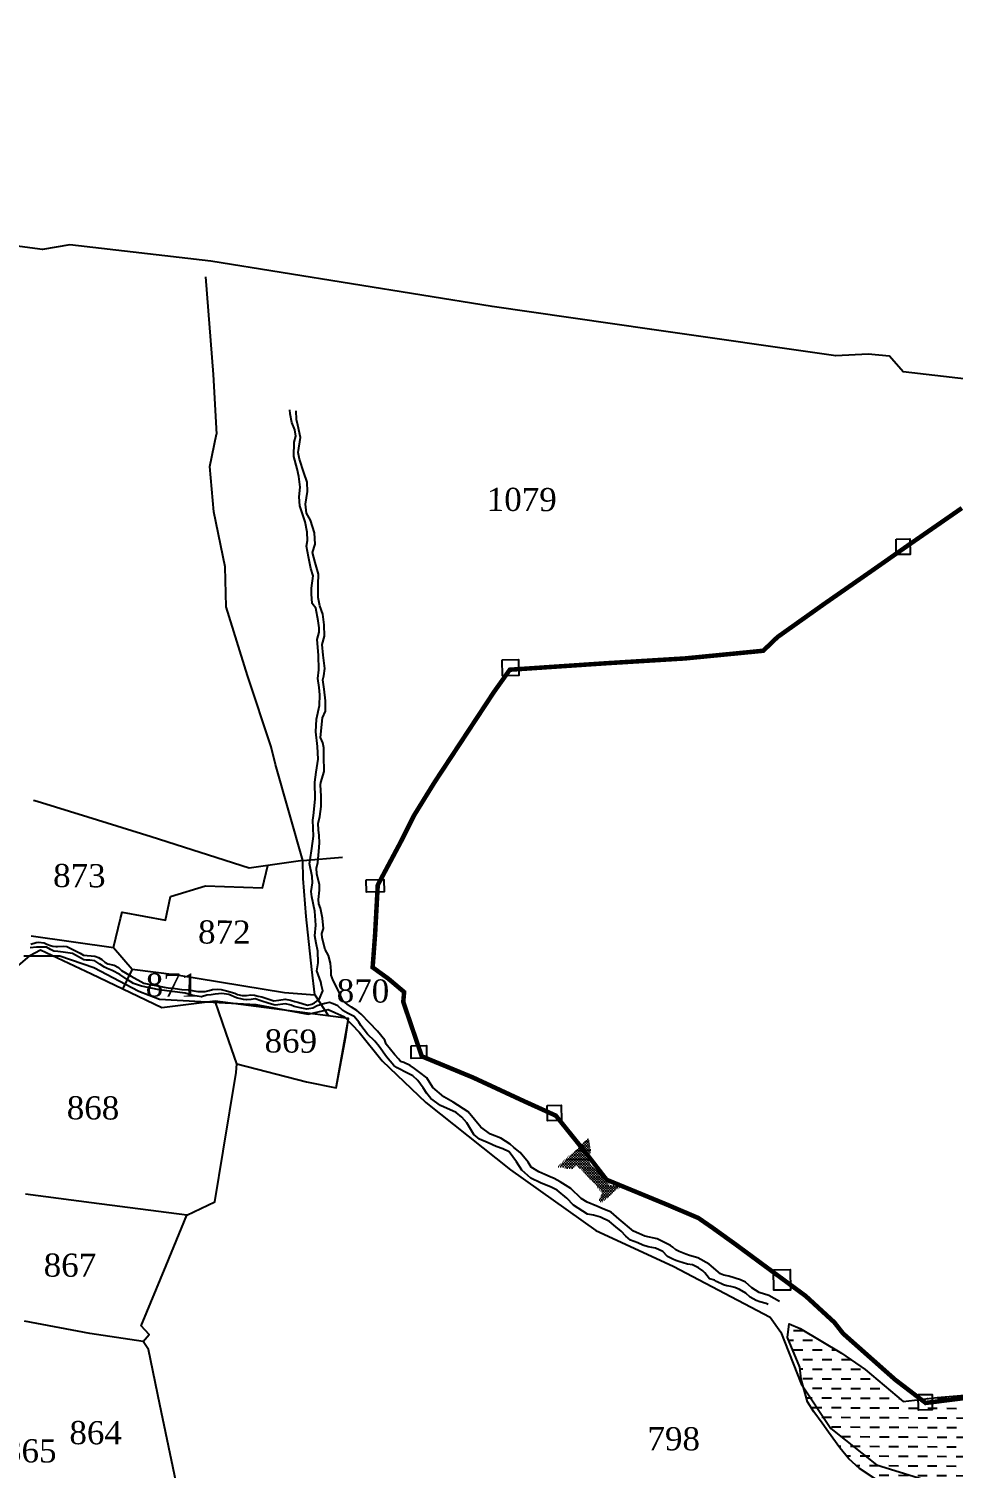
# Model space of a CAD drawing. Header units: feet. Extents: x 349593 to 350015, y 1571769 to 1572365.
# Drawn here: x 349838 to 349871.7, y 1571919.9 to 1571972.4 of the extents above; entities that cross this region are included whole.
import ezdxf

# ---------------------------------------------------------------- set-up
doc = ezdxf.new("R2010")
doc.units = ezdxf.units.FT
doc.header["$LTSCALE"] = 15
doc.header["$MEASUREMENT"] = 0
for name, color, linetype in [('CARTTRACK', 6, 'Continuous'), ('PLATS', 6, 'Continuous'), ('PLOTNO', 7, 'Continuous'), ('STREAM', 4, 'Continuous'), ('TANK', 4, 'Continuous'), ('VILLAGE', 30, 'Continuous'), ('VILLAGE BOUNDRY', 7, 'Continuous')]:
    doc.layers.add(name, color=color, linetype=linetype)
doc.styles.get("Standard").update_dxf_attribs({"font": 'TIMES.TTF'})

# ---------------------------------------------------------------- blocks, each defined once
blk = doc.blocks.new('TRT')
at = {"layer": 'TANK', "extrusion": (-3.551215471622302e-05, 6.119678198001246e-05, 0.9999999974969205), "elevation": 83.8293848427562}
blk.add_lwpolyline([(351077.7363611357, 1573934.30124387), (351063.6623515053, 1573927.581284993), (351052.7066968342, 1573923.122498617), (351041.6770007546, 1573920.295927345), (351029.6225659558, 1573917.31671497), (351021.6346418446, 1573914.590421711), (351017.5971555229, 1573913.837030591), (351012.2482953654, 1573913.042230598), (351000.712051441, 1573914.495797262), (350992.3998956531, 1573914.250074304), (350985.3704979549, 1573913.878029821), (350975.1891229642, 1573913.576823391), (350963.4405249156, 1573914.058197207), (350956.1467549989, 1573912.360180838), (350943.418680428, 1573911.962316747), (350936.6037073313, 1573911.349013546), (350924.6565119618, 1573913.217934821), (350922.8879147107, 1573913.729700736), (350912.9610046351, 1573916.63091748), (350902.9513148786, 1573921.644830627), (350897.4803660578, 1573927.151574051), (350894.4107942168, 1573932.420063655), (350890.520041066, 1573935.468141201), (350889.4063769201, 1573951.857183361), (350894.6502756289, 1573956.960357094), (350901.2965191965, 1573975.600769994), (350902.0533102111, 1573984.926027388), (350905.0372174337, 1574000.894243475), (350909.7669804136, 1574013.43844372), (350912.2954899746, 1574019.566830899), (350914.7797521729, 1574028.845117851), (350916.0062565213, 1574051.127403967), (350916.8817966332, 1574061.785910997), (350920.8254429312, 1574081.061196821), (350925.5525853082, 1574096.64723974), (350927.5818344964, 1574115.697440901), (350928.1231758888, 1574125.55247078), (350933.5996652983, 1574140.992219364), (350937.4976649875, 1574154.224152747), (350937.8571011635, 1574164.515635488), (350942.7565627708, 1574182.919805635), (350949.5208991465, 1574209.032409429), (350956.5460252047, 1574230.951552464), (350960.8309302582, 1574244.320913524), (350961.8261331357, 1574264.539282721), (350957.0091222012, 1574272.430664101), (350949.5266336442, 1574276.10899163), (350924.6233530677, 1574281.93331041), (350901.179990114, 1574288.373394631), (350883.3269139829, 1574294.383834379), (350873.2669871426, 1574300.574357305), (350860.3519487989, 1574309.260049219), (350852.0555071014, 1574316.67588465), (350845.135272909, 1574325.214368843), (350836.2755258539, 1574337.496203791), (350831.3895308082, 1574344.269420265), (350824.9258261204, 1574353.084054748), (350819.9954093823, 1574361.064493923), (350814.9771085487, 1574378.667741866), (350813.9847797632, 1574387.804402412), (350804.4852961674, 1574410.979651545), (350805.8206694993, 1574421.604512841), (350814.2572385673, 1574418.061071258), (350846.443350699, 1574398.77432957), (350864.7284547261, 1574386.009574257), (350894.2422868437, 1574361.246050694), (350920.6181369209, 1574364.459122865), (351022.4730506022, 1574372.963023814), (351041.9759923044, 1574374.266538989), (351043.8699023585, 1574373.781784962), (351046.1371571893, 1574367.61006595), (351051.1777402182, 1574349.105181088), (351050.92544638, 1574331.877138632), (351050.1602284299, 1574310.391760927), (351049.9837477403, 1574289.054559137), (351052.8485652469, 1574243.587982878), (351054.9181836908, 1574188.146406062), (351054.7496457234, 1574135.262963902), (351054.7736052742, 1574093.496743715), (351054.2214778531, 1574063.947908832), (351056.8558194376, 1574059.573487687), (351069.6040236645, 1574034.13945849), (351077.9235508745, 1574017.459298977), (351077.9015411701, 1574005.461380588)], close=True, dxfattribs=at)
blk = doc.blocks.new('gggfg')
at = {"layer": 'TANK', "extrusion": (-3.551215471622302e-05, 6.119678198001246e-05, 0.9999999974969204)}
h = blk.add_hatch(dxfattribs=at)
h.set_pattern_fill('DASH', color=256, scale=59.80116668122057, angle=-0.3335839771717771, style=0)
h.set_pattern_definition([(359.6664160228282, (349385.3495931942, 1570696.707795047), (7.51854023211231, 7.431498051651916), [7.475145835152571, -7.475145835152571])])
h.paths.add_polyline_path([(351077.7363611357, 1573934.30124387), (351063.6623515054, 1573927.581284992), (351052.7066968342, 1573923.122498617), (351041.6770007546, 1573920.295927344), (351029.6225659558, 1573917.316714969), (351021.6346418446, 1573914.590421711), (351017.597155523, 1573913.83703059), (351012.2482953654, 1573913.042230598), (351000.712051441, 1573914.495797262), (350992.3998956531, 1573914.250074304), (350985.370497955, 1573913.87802982), (350975.1891229643, 1573913.576823391), (350963.4405249156, 1573914.058197207), (350956.1467549989, 1573912.360180838), (350943.4186804281, 1573911.962316747), (350936.6037073313, 1573911.349013545), (350924.6565119618, 1573913.217934821), (350922.8879147108, 1573913.729700736), (350912.9610046351, 1573916.630917479), (350902.9513148786, 1573921.644830627), (350897.4803660579, 1573927.15157405), (350894.4107942168, 1573932.420063655), (350890.5200410661, 1573935.468141201), (350889.4063769202, 1573951.857183361), (350894.6502756289, 1573956.960357094), (350901.2965191966, 1573975.600769994), (350902.0533102111, 1573984.926027388), (350905.0372174337, 1574000.894243475), (350909.7669804136, 1574013.43844372), (350912.2954899747, 1574019.566830899), (350914.779752173, 1574028.845117851), (350916.0062565214, 1574051.127403967), (350916.8817966332, 1574061.785910997), (350920.8254429313, 1574081.061196821), (350925.5525853083, 1574096.64723974), (350927.5818344965, 1574115.697440901), (350928.1231758888, 1574125.55247078), (350933.5996652984, 1574140.992219363), (350937.4976649875, 1574154.224152747), (350937.8571011636, 1574164.515635488), (350942.7565627708, 1574182.919805635), (350949.5208991465, 1574209.032409429), (350956.5460252047, 1574230.951552464), (350960.8309302583, 1574244.320913524), (350961.8261331358, 1574264.539282721), (350957.0091222013, 1574272.430664101), (350949.5266336442, 1574276.10899163), (350924.6233530678, 1574281.93331041), (350901.1799901141, 1574288.373394631), (350883.3269139829, 1574294.383834379), (350873.2669871426, 1574300.574357305), (350860.3519487989, 1574309.260049219), (350852.0555071014, 1574316.67588465), (350845.1352729091, 1574325.214368843), (350836.275525854, 1574337.496203791), (350831.3895308083, 1574344.269420265), (350824.9258261205, 1574353.084054748), (350819.9954093823, 1574361.064493923), (350814.9771085487, 1574378.667741866), (350813.9847797633, 1574387.804402411), (350804.4852961674, 1574410.979651545), (350805.8206694994, 1574421.604512841), (350814.2572385674, 1574418.061071258), (350846.4433506991, 1574398.77432957), (350864.7284547262, 1574386.009574257), (350894.2422868438, 1574361.246050694), (350920.618136921, 1574364.459122865), (351022.4730506023, 1574372.963023814), (351041.9759923044, 1574374.266538989), (351043.8699023585, 1574373.781784962), (351046.1371571894, 1574367.61006595), (351051.1777402182, 1574349.105181088), (351050.92544638, 1574331.877138632), (351050.1602284299, 1574310.391760927), (351049.9837477403, 1574289.054559136), (351052.848565247, 1574243.587982877), (351054.9181836908, 1574188.146406062), (351054.7496457235, 1574135.262963902), (351054.7736052742, 1574093.496743715), (351054.2214778531, 1574063.947908832), (351056.8558194377, 1574059.573487687), (351069.6040236646, 1574034.13945849), (351077.9235508745, 1574017.459298977), (351077.9015411701, 1574005.461380588)])
at = {"layer": 'VILLAGE', "color": 6}
blk.add_blockref('TRT', (0, 0), dxfattribs=at)

msp = doc.modelspace()

# ---------------------------------------------------------------- hatches: boundary and pattern name
at = {"layer": 'STREAM'}
h = msp.add_hatch(dxfattribs=at)
h.set_pattern_fill('DASH', color=256, scale=0.3754138526708597, style=0)
h.set_pattern_definition([(0, (333408.3890117904, 1498042.292725932), (0.04692673158385746, 0.04692673158385746), [0.04692673158385746, -0.04692673158385746])])
h.paths.add_polyline_path([(349858.1408829052, 1571930.846516297), (349858.2389871345, 1571930.735463692), (349858.9175955029, 1571929.967288582), (349858.8536943683, 1571929.79079344), (349858.7872432792, 1571929.724515802), (349858.8917925651, 1571929.605041016), (349859.5682031856, 1571930.181860838), (349859.4638526073, 1571930.301505075), (349859.3981739185, 1571930.234461936), (349859.2110388442, 1571930.219821097), (349858.4343262464, 1571931.099048813), (349858.4065133095, 1571931.313112495), (349858.5128969681, 1571931.4562247), (349858.4175562515, 1571931.973084301), (349857.3105277143, 1571930.920527256), (349857.8262757054, 1571930.819345692), (349857.9501564919, 1571930.947611574)])

# ---------------------------------------------------------------- linework, layer by layer
at = {"layer": 'CARTTRACK', "extrusion": (-3.551215471622302e-05, 6.119678198001246e-05, 0.9999999974969204), "elevation": 82.79912145467281}
msp.add_lwpolyline([(349821.918710626, 1571959.217852064), (349821.918710626, 1571959.217852064), (349821.1432632132, 1571962.11349884), (349820.9844759355, 1571964.273817703), (349820.9387470735, 1571966.496271724), (349821.4004889725, 1571968.72873219), (349821.9848620365, 1571972.829686197), (349822.8757623511, 1571978.058314846), (349823.6727678172, 1571983.323445064), (349824.2886342619, 1571986.343874625), (349825.1022799946, 1571991.159495241), (349825.7850646741, 1571996.128215812), (349826.0898029675, 1571996.971799884), (349829.6341901414, 1571999.117173505), (349830.3893314577, 1571999.827147062), (349830.3780166774, 1572001.183967048), (349831.2321626183, 1572002.945077138), (349831.7602579042, 1572003.336900297), (349832.4515258691, 1572003.476891586), (349833.4052994627, 1572003.731064973), (349834.0769493415, 1572004.938401103), (349834.0417919238, 1572006.66423332), (349834.7619405882, 1572008.34262186), (349835.7978849002, 1572010.18805586), (349837.1684287288, 1572012.283390117), (349837.7194131476, 1572013.398895772), (349838.5021606879, 1572014.554132574), (349839.4431877803, 1572015.69904286), (349840.8370155173, 1572017.07849397), (349841.4451324246, 1572018.236256837), (349842.0256767027, 1572019.730496885), (349843.3111525278, 1572021.146292343), (349844.6545328419, 1572021.648102551), (349844.9008239377, 1572022.866717698), (349844.7602512368, 1572023.632898392), (349845.3265688877, 1572025.177631264), (349846.820875716, 1572025.984915621), (349847.132958887, 1572027.478400672), (349847.1498439946, 1572028.572004195), (349846.6747913192, 1572029.062948792), (349846.5916420359, 1572029.557752833), (349846.9207100911, 1572030.045885293), (349847.5024778991, 1572030.426702783), (349847.6436424461, 1572030.907573845), (349847.5727112526, 1572031.446594064), (349847.1258117309, 1572032.040559419), (349847.0633233211, 1572032.63667183), (349847.2203537853, 1572033.019524938), (349848.3513352535, 1572033.805801291), (349848.6832865612, 1572034.508350407), (349848.9055053098, 1572034.858243787), (349849.3380397659, 1572036.280514616), (349849.4621640412, 1572036.61455473), (349850.3863663356, 1572038.407918722), (349850.7763946486, 1572039.300072892), (349851.5033950567, 1572041.010571866), (349851.6037193493, 1572041.18744251), (349851.8882462842, 1572042.062076976)], dxfattribs=at)
at = {"layer": 'PLATS', "color": 0, "extrusion": (-3.551215471622302e-05, 6.119678198001246e-05, 0.9999999974969204)}
for points, elevation in [([(349828.1224780281, 1571996.878671573), (349829.9403238366, 1571996.635475158), (349833.9984430916, 1571996.206548167), (349838.9260595245, 1571995.605375548), (349839.1822462294, 1571995.610546055), (349839.9522494157, 1571995.926759982), (349842.8154106553, 1571995.571402162), (349843.1419011271, 1571995.596452893), (349845.1874127075, 1571995.349408823), (349850.6803424082, 1571994.056382942), (349855.4995584934, 1571992.729392825), (349859.4434295902, 1571990.796741446), (349862.0828963869, 1571989.574167144), (349867.2530544314, 1571987.472983726), (349868.3673575776, 1571987.008091546), (349869.2670778132, 1571986.380849547), (349869.8375065047, 1571986.071047655), (349872.13874228, 1571984.372039281), (349874.0708448865, 1571983.037417826), (349874.2868903319, 1571982.349887413), (349874.1611715251, 1571981.821288386), (349875.1764778958, 1571978.843056053), (349876.1911319889, 1571975.491261186), (349876.7195101817, 1571973.648932452), (349877.4325767308, 1571971.109550297), (349878.4973237636, 1571967.253219903), (349878.810059476, 1571965.990459121), (349879.8492788733, 1571961.192016952), (349879.0128163158, 1571958.779425875), (349875.3444660458, 1571959.261628167), (349869.8890146934, 1571959.898063093), (349869.3948948365, 1571960.464728181), (349868.6131686757, 1571960.542875128), (349867.4361786121, 1571960.485816209), (349860.7257481533, 1571961.44385776), (349854.9043890272, 1571962.276187597), (349844.6468709386, 1571963.931208386), (349839.5131708555, 1571964.526405957), (349838.5122699538, 1571964.354271417), (349837.1380465316, 1571964.537789101), (349829.7172284009, 1571965.156333837), (349826.2596368502, 1571965.481868135), (349823.5297487628, 1571965.74094549), (349819.5522622555, 1571965.805344227), (349812.7392751415, 1571965.776313018), (349810.5621260315, 1571965.77203296), (349809.3604233274, 1571965.205477163), (349805.6362037287, 1571965.267249579), (349803.3653527797, 1571965.32383387), (349803.3653527797, 1571965.32383387), (349801.7716365723, 1571965.659459529), (349800.7877197479, 1571965.803236594), (349796.2064408567, 1571966.441100621), (349791.5245518858, 1571966.11795026), (349790.6685470507, 1571966.056840008), (349790.3371137787, 1571963.464322306), (349790.339825251, 1571963.006318296), (349790.7969879892, 1571960.602071494), (349791.1239678037, 1571959.05224241), (349791.272049819, 1571958.446128238)], 83.05768307293226), ([(349844.457811835, 1571963.363640849), (349844.7315842401, 1571959.80465961), (349844.8568244957, 1571957.619676498)], 82.7991214546728), ([(349848.0007046681, 1571942.079732218), (349847.0066493402, 1571945.575759304), (349846.8521109747, 1571946.215187582), (349845.9938769361, 1571948.827239631), (349845.2097218124, 1571951.330031279), (349845.1741886815, 1571952.790149688), (349844.7567158217, 1571954.785559696), (349844.6191877326, 1571956.439515168), (349844.8568244957, 1571957.619676498)], 82.7991214546728), ([(349848.437582267, 1571937.176587029), (349848.3382266008, 1571938.0933995), (349848.1286106731, 1571940.027647487), (349848.017818687, 1571941.422789287), (349848.0007046681, 1571942.079732218), (349846.0475349079, 1571941.78987646), (349842.4777152176, 1571942.939618283), (349840.1650964923, 1571943.651925744), (349838.3181455082, 1571944.220803333), (349838.1872396268, 1571944.263823007)], 82.7991214546728), ([(349848.0007046681, 1571942.079732218), (349849.4486085765, 1571942.191553637)], 82.7991214546728), ([(349841.1063433648, 1571938.902759574), (349841.3602311077, 1571939.958915991), (349841.4147429052, 1571940.185681505), (349843.0043822703, 1571939.900977434), (349843.1825189672, 1571940.764324696), (349844.4566876975, 1571941.151236747), (349846.5381266302, 1571941.072911846), (349846.7242171208, 1571941.890297959)], 82.79912145467281), ([(349838.1015897433, 1571939.330576736), (349841.1063433648, 1571938.902759574), (349841.7875457589, 1571938.111527845), (349841.4372546861, 1571937.380298402)], 82.79912145467284), ([(349841.7875457589, 1571938.111527845), (349843.4081477132, 1571937.91031281), (349847.3339152014, 1571937.258728048), (349848.437582267, 1571937.176587029), (349848.9454684114, 1571936.410710459)], 82.7991214546728), ([(349849.2235713971, 1571933.777346356), (349849.5762091603, 1571935.654315089), (349849.6697697468, 1571936.317668079), (349844.8155281518, 1571936.941234771)], 82.79912145467286), ([(349845.5950999696, 1571934.655774686), (349848.1372199754, 1571934.000196942), (349849.2235713971, 1571933.777346356), (349849.6697697468, 1571936.317668079)], 82.7991214546728)]:
    msp.add_lwpolyline(points, dxfattribs=dict(at, elevation=elevation))
at = {"layer": 'PLATS', "color": 0, "elevation": -0.9702970817037652}
msp.add_lwpolyline([(349837.8293628547, 1571938.596779987), (349839.142270431, 1571938.604927438), (349840.3826870824, 1571938.172103613), (349842.0222980147, 1571937.307702783), (349842.7813967682, 1571937.017800451), (349844.2885363373, 1571936.932373767), (349846.2880244385, 1571936.821035735), (349848.1948442917, 1571936.469623681), (349848.9277207158, 1571936.643266053), (349849.5225230884, 1571936.373851278), (349850.0592508105, 1571935.812262712), (349850.8983380435, 1571934.766704618), (349852.4927069937, 1571933.254214236), (349855.5796736424, 1571930.799400778), (349858.6909677539, 1571928.580549714), (349861.5032552305, 1571927.275028619), (349865.0443126772, 1571925.415232582), (349865.4264477001, 1571924.870210761), (349866.1762304823, 1571922.988170641), (349867.2587834693, 1571921.355389703), (349868.9167915335, 1571920.030243629), (349871.4697171294, 1571919.250477479)], dxfattribs=at)
at = {"layer": 'PLOTNO', "color": 0, "extrusion": (-3.551215471622302e-05, 6.119678198001246e-05, 0.9999999974969204)}
for points, elevation in [([(349835.5948482515, 1571930.185115868), (349835.1062933351, 1571932.242680341), (349834.6134150091, 1571933.993135729), (349834.4252874996, 1571934.730732124), (349835.5014493103, 1571936.548788768), (349835.6292537728, 1571936.775506814), (349836.987852456, 1571937.685030228), (349838.0576985746, 1571938.601732579)], 82.79912145467284), ([(349843.7756907548, 1571929.13588355), (349844.8018082711, 1571929.627190213), (349845.0985163314, 1571931.47370297), (349845.569410576, 1571934.343568043), (349845.5950999696, 1571934.655774686), (349845.2127102308, 1571935.776821475), (349844.8155281518, 1571936.941234771), (349842.8607215971, 1571936.698395128), (349840.29708648, 1571937.926489132), (349838.4430887889, 1571938.80078278), (349838.0576985746, 1571938.601732579)], 82.79912145467284), ([(349842.1899917306, 1571924.535816974), (349842.3998589033, 1571924.784597414), (349842.1116414163, 1571925.104120175), (349843.0278396953, 1571927.303127849), (349843.7756907548, 1571929.13588355), (349840.3033010412, 1571929.587843963), (349837.8947802958, 1571929.901332977)], 82.79912145467279), ([(349843.0148863872, 1571916.980463711), (349843.5997778385, 1571918.409197477), (349842.7981623661, 1571922.229734954), (349842.3773927278, 1571924.235143068), (349842.1899917306, 1571924.535816974), (349840.2356401716, 1571924.827947065), (349837.854181027, 1571925.271828791)], 82.79912145467279)]:
    msp.add_lwpolyline(points, dxfattribs=dict(at, elevation=elevation))
at = {"layer": 'STREAM', "extrusion": (-3.551215471622302e-05, 6.119678198001246e-05, 0.9999999974969204)}
for points, elevation in [([(349838.0907346716, 1571939.026122836), (349838.2883415113, 1571939.089013958), (349838.3644460856, 1571939.09349691), (349838.5786703425, 1571939.074522116), (349838.6747440033, 1571939.028370945), (349838.8050129519, 1571938.976954879), (349838.8974010824, 1571938.951087955), (349838.9974396143, 1571938.932775409), (349839.0620873562, 1571938.932399017), (349839.2723057877, 1571938.945974598), (349839.4002755721, 1571938.935097923), (349839.8881737792, 1571938.691633078), (349840.0094805367, 1571938.625072207), (349840.4174450065, 1571938.590167764), (349840.552748143, 1571938.532390238), (349840.6740704842, 1571938.468361537), (349840.7824805109, 1571938.363882435), (349840.9012972381, 1571938.304934124), (349841.1266663827, 1571938.258030169), (349841.290955341, 1571938.170955402), (349841.3911976403, 1571938.060302398), (349841.7476881124, 1571937.85471682), (349842.2145785489, 1571937.60201753), (349842.9495524156, 1571937.451869442), (349843.0970011539, 1571937.431781595), (349843.345441789, 1571937.401491281), (349843.5922871376, 1571937.372812525), (349843.8199330003, 1571937.352257754), (349844.1769752933, 1571937.292559678), (349844.3052890113, 1571937.291812609), (349844.441659758, 1571937.297428136), (349844.592606099, 1571937.326995834), (349844.7083126887, 1571937.364780908), (349844.8896866151, 1571937.386158822), (349845.0307669053, 1571937.374120682), (349845.2261574986, 1571937.323307169), (349845.531715851, 1571937.238482806), (349845.6228128666, 1571937.181867007), (349845.792679649, 1571937.155238705), (349845.948269384, 1571937.155935527), (349846.1103776774, 1571937.174220641), (349846.2418064906, 1571937.157431032), (349846.3747737742, 1571937.129415724), (349846.5093261704, 1571937.098185794), (349846.9541313244, 1571936.960433999), (349847.130665099, 1571936.977032856), (349847.3634394863, 1571937.01093137), (349847.5605636262, 1571936.982542102), (349847.7142603734, 1571936.933574035), (349847.827990012, 1571936.907273002), (349848.1767537343, 1571936.798974225), (349848.3309262833, 1571936.831728106), (349848.4338663007, 1571936.88080425), (349848.5965996682, 1571937.006449746), (349848.7347811715, 1571937.319175893), (349848.6830270818, 1571937.521384964), (349848.6645451211, 1571937.652892768), (349848.5128316653, 1571938.047701008), (349848.5690536639, 1571938.337415642), (349848.5492358987, 1571938.771657151), (349848.4963445056, 1571939.053994864), (349848.4396890652, 1571939.329992853), (349848.4737057451, 1571939.719091147), (349848.4391215122, 1571940.22393558), (349848.3294598205, 1571940.754747449), (349848.3132331867, 1571940.942280952), (349848.3583919229, 1571941.262105649), (349848.3510924419, 1571941.495726041), (349848.2441963806, 1571941.968375113), (349848.270962731, 1571942.103751865), (349848.3310565826, 1571942.510000618), (349848.3977623847, 1571942.960947732), (349848.3751120584, 1571943.547297571), (349848.3991934166, 1571943.717294104), (349848.4518851389, 1571944.313400822), (349848.4410464906, 1571944.930570591), (349848.4861873346, 1571945.29915285), (349848.5697581478, 1571945.771589212), (349848.5407117881, 1571946.236030111), (349848.4743720099, 1571946.766127747), (349848.5088411449, 1571947.233082418), (349848.6102497588, 1571947.727723182), (349848.6298517789, 1571948.119788972), (349848.6054022794, 1571948.38234579), (349848.5522121298, 1571948.707935833), (349848.5945011991, 1571949.030661238), (349848.574499515, 1571949.561374201), (349848.5228375184, 1571950.13225344), (349848.5965737438, 1571950.402889745), (349848.6003667953, 1571950.558586112), (349848.5672083964, 1571950.812542493), (349848.4776330956, 1571951.273742344), (349848.3429492184, 1571951.441779668), (349848.3162008676, 1571951.805278315), (349848.3168556287, 1571951.917737663), (349848.3173592942, 1571952.004245315), (349848.3777267784, 1571952.453160967), (349848.2927153949, 1571952.724721105), (349848.2143818419, 1571953.151961244), (349848.1409542569, 1571953.538401066), (349848.1796685283, 1571953.742916552), (349848.1583573166, 1571954.048709962), (349848.0912682378, 1571954.423978626), (349847.898224076, 1571955.010054006), (349847.8683718566, 1571955.336083432), (349847.9136984822, 1571955.684744156), (349847.8640031963, 1571956.07944308), (349847.7992289142, 1571956.356652966), (349847.6806209454, 1571956.807197022), (349847.6836572867, 1571957.32870758), (349847.7513133536, 1571957.54747285), (349847.7151845535, 1571957.787028235), (349847.6041614747, 1571958.052972675), (349847.5478394274, 1571958.369918697), (349847.5284241362, 1571958.505564328)], 82.79912145467277), ([(349865.3873318947, 1571925.995159023), (349864.9951721707, 1571926.213299451), (349864.6378272687, 1571926.318475704), (349864.367944067, 1571926.490799622), (349864.1454016128, 1571926.700382645), (349863.9556114539, 1571926.782031066), (349863.5403714093, 1571926.913318753), (349863.3503374101, 1571926.953086064), (349863.2312852477, 1571926.998883801), (349862.8173402785, 1571927.35246441), (349862.4006189115, 1571927.578569001), (349862.0980198227, 1571927.670539549), (349861.9628245831, 1571927.713209639), (349861.7247577708, 1571927.811248161), (349861.609061265, 1571927.879578229), (349861.496701665, 1571927.967219955), (349861.4132529604, 1571928.035362269), (349860.9212388577, 1571928.27341473), (349860.4744756871, 1571928.377330679), (349860.2492517234, 1571928.465629097), (349860.0627421984, 1571928.556924175), (349859.542887187, 1571928.998108533), (349859.2462967514, 1571929.249815369), (349858.9122333347, 1571929.377472127), (349858.7224619347, 1571929.462342499), (349858.3653796344, 1571929.612622241), (349858.1468669873, 1571929.745985749), (349857.7813299738, 1571930.105728213), (349857.3911496841, 1571930.358062513), (349857.1725244985, 1571930.47209687), (349857.0213379166, 1571930.537411933), (349856.821891756, 1571930.622338634), (349856.6128100288, 1571930.713764702), (349856.330065222, 1571930.892607201), (349856.2150064583, 1571931.070473396), (349855.9315514134, 1571931.421997578), (349855.700421004, 1571931.6037612), (349855.5689386454, 1571931.730174731), (349855.2219062455, 1571931.944830784), (349854.8487192191, 1571932.098425498), (349854.4997632665, 1571932.344070101), (349854.0387037385, 1571932.913782215), (349853.4820570836, 1571933.259925029), (349853.1510543798, 1571933.458379155), (349852.7466699468, 1571933.792573441), (349852.5225415941, 1571934.147156766), (349852.2753627322, 1571934.341900791), (349852.073049436, 1571934.488057373), (349851.9163048211, 1571934.601293912), (349851.6841507441, 1571934.712622084), (349851.5714543574, 1571934.742274216), (349851.5010164756, 1571934.829671439), (349851.3535982081, 1571934.988395377), (349851.0384986674, 1571935.379337391), (349850.9909347782, 1571935.518149296), (349850.7316258353, 1571935.845055653), (349850.4399386346, 1571936.149598656), (349850.1306092971, 1571936.472561354), (349849.9771110966, 1571936.608673437), (349849.784302908, 1571936.725779117), (349849.6269285244, 1571936.836234796), (349849.5016894009, 1571936.927173145), (349849.4568809448, 1571936.985425157), (349849.3040447554, 1571937.321376938), (349849.1123861789, 1571937.703070059), (349849.0359520724, 1571937.891034879), (349849.0327027026, 1571938.033731854), (349849.0099533112, 1571938.331449635), (349848.9462823078, 1571938.609023213), (349848.8251796546, 1571938.833936611), (349848.7081261983, 1571939.248001502), (349848.7033723161, 1571939.417141049), (349848.7589009363, 1571939.591661718), (349848.7209378945, 1571939.970234167), (349848.6482889761, 1571940.339687281), (349848.5917780883, 1571940.489063686), (349848.5755322931, 1571940.655403664), (349848.611912097, 1571940.990548687), (349848.6158989728, 1571941.182567449), (349848.520820536, 1571941.586764703), (349848.5077105481, 1571941.79894706), (349848.5548154747, 1571942.005046307), (349848.5944145235, 1571942.400364752), (349848.6072207203, 1571942.724043928), (349848.6014591911, 1571942.981577004), (349848.5772731162, 1571943.192069857), (349848.5677342764, 1571943.424237782), (349848.6237063969, 1571943.685038655), (349848.6729668123, 1571944.040174023), (349848.6751601293, 1571944.416889889), (349848.6552362797, 1571944.830456372), (349848.6630240061, 1571944.921079651), (349848.7778587273, 1571945.315727988), (349848.7788933613, 1571945.493432836), (349848.765640557, 1571945.711115625), (349848.7757207638, 1571946.189278595), (349848.7295422968, 1571946.363631531), (349848.6544713841, 1571946.563540258), (349848.7275823125, 1571947.273959362), (349848.8274750952, 1571947.526293583), (349848.8296499418, 1571947.899837073), (349848.7776263303, 1571948.317217243), (349848.7343734191, 1571948.664230971), (349848.769358348, 1571948.812274754), (349848.8035492285, 1571949.073202442), (349848.7519479165, 1571949.563115221), (349848.7108101996, 1571949.953684616), (349848.7921839048, 1571950.25782954), (349848.7872889331, 1571950.664054929), (349848.7314126692, 1571951.054390759), (349848.6242826518, 1571951.359661945), (349848.5643868503, 1571951.671911717), (349848.5671480066, 1571952.146157568), (349848.5762126602, 1571952.512407352), (349848.4589103535, 1571952.941047549), (349848.3581333356, 1571953.309301865), (349848.4557310691, 1571953.617264797), (349848.4362944358, 1571954.019948055), (349848.2826122556, 1571954.487362658), (349848.1352561782, 1571954.742093758), (349848.1008344683, 1571955.065075602), (349848.1762342754, 1571955.527309971), (349848.1637196541, 1571955.871924617), (349848.0459950476, 1571956.228032205), (349847.8885969123, 1571956.713970403), (349847.8391690109, 1571956.95362416), (349847.9186318445, 1571957.508055332), (349847.8268032791, 1571957.949821819), (349847.7699466053, 1571958.160504887), (349847.7645440324, 1571958.479690981)], 82.79912145467281), ([(349864.9705476705, 1571925.886778585), (349864.8986478639, 1571925.913511773), (349864.659971914, 1571925.979547773), (349864.5343950961, 1571926.021580618), (349864.3104434845, 1571926.146789644), (349864.1506912509, 1571926.297841162), (349863.9213780181, 1571926.428468602), (349863.7582548267, 1571926.504839115), (349863.6092286898, 1571926.532642767), (349863.4583836999, 1571926.556865259), (349863.3453577497, 1571926.593437832), (349863.0912267105, 1571926.717917365), (349863.0088192571, 1571926.765086068), (349862.829394171, 1571926.820002274), (349862.665309416, 1571927.040036437), (349862.5848245213, 1571927.108742739), (349862.4273130227, 1571927.22279054), (349862.20789049, 1571927.331256855), (349862.0265001872, 1571927.357453062), (349861.8685704992, 1571927.399674273), (349861.7160643206, 1571927.447251105), (349861.599422418, 1571927.480253408), (349861.4901056724, 1571927.536557304), (349861.3001158489, 1571927.629245834), (349861.1250690709, 1571927.818816078), (349860.8582418351, 1571927.932746002), (349860.5979441893, 1571927.989928938), (349860.4059586229, 1571928.048510025), (349860.212290116, 1571928.126853827), (349859.9486700902, 1571928.230745016), (349859.7751180694, 1571928.368230878), (349859.6136269252, 1571928.551521258), (349859.4114634438, 1571928.714313816), (349859.1807503898, 1571928.913187109), (349858.8622944588, 1571929.067073902), (349858.6020812933, 1571929.138622494), (349858.3884113046, 1571929.177576913), (349858.2164899487, 1571929.286321413), (349857.8762301458, 1571929.501994105), (349857.6249485425, 1571929.761441305), (349857.272535993, 1571930.050809654), (349857.0610499305, 1571930.156193184), (349856.6678792478, 1571930.323413913), (349856.3218539117, 1571930.493177479), (349855.9874046102, 1571930.785438499), (349855.7992049345, 1571931.082656624), (349855.5308491809, 1571931.452216191), (349855.2969616671, 1571931.561215051), (349855.0585864704, 1571931.643102323), (349854.7658044985, 1571931.771305898), (349854.447173635, 1571931.908285044), (349854.2409708496, 1571932.079109048), (349853.9805754464, 1571932.508159251), (349853.8005061033, 1571932.719081016), (349853.5913758936, 1571932.881297419), (349853.020198848, 1571933.137620805), (349852.6693658876, 1571933.397848912), (349852.5265379568, 1571933.579804033), (349852.398250089, 1571933.787549292), (349852.1925494485, 1571934.044619824), (349852.0122792469, 1571934.221042893), (349851.8257859539, 1571934.317002791), (349851.4409372983, 1571934.515026204), (349851.3197523509, 1571934.60351567), (349851.0510626748, 1571934.915577547), (349850.7908537977, 1571935.295381559), (349850.6308278673, 1571935.488936481), (349850.3646806395, 1571935.743483921), (349850.1164397335, 1571936.053949696), (349850.0423299719, 1571936.18375514), (349849.8795688485, 1571936.378763713), (349849.6395566984, 1571936.51155661), (349849.4579982315, 1571936.605600869), (349849.2760042861, 1571936.771678417), (349849.1105146518, 1571936.845414624), (349848.9752218534, 1571936.89269592), (349848.8091076235, 1571936.85929826), (349848.5293926766, 1571936.776025342), (349848.3710316658, 1571936.683959736), (349848.1488187073, 1571936.656621219), (349847.9123233722, 1571936.69842756), (349847.694108383, 1571936.752256252), (349847.5770261567, 1571936.799431523), (349847.3688574449, 1571936.84107294), (349846.9983393056, 1571936.80077922), (349846.7769142114, 1571936.860828825), (349846.4800487433, 1571936.959587923), (349846.2619043653, 1571937.025544557), (349846.1222003106, 1571937.010186518), (349845.9683085625, 1571936.990867587), (349845.8470143115, 1571937.009767172), (349845.5822865039, 1571937.067909314), (349845.3123675687, 1571937.189339482), (349845.057638963, 1571937.227208911), (349844.8105921249, 1571937.194282456), (349844.6647705217, 1571937.170873895), (349844.5048915265, 1571937.165740138), (349844.3163328391, 1571937.100129449), (349843.9957961492, 1571937.154486778), (349843.7109413242, 1571937.230939917), (349842.7717044717, 1571937.358693261), (349842.1251808382, 1571937.486766894), (349841.8342201164, 1571937.588788895), (349841.6405726241, 1571937.712899612), (349841.3372200529, 1571937.912085562), (349841.0509762651, 1571938.063125187), (349840.8768498017, 1571938.139340087), (349840.7794097699, 1571938.183107989), (349840.6102750528, 1571938.291294339), (349840.4185033714, 1571938.416352763), (349840.2456428075, 1571938.434959368), (349840.1143664886, 1571938.443723921), (349840.0215540644, 1571938.457064499), (349839.9336851279, 1571938.494376573), (349839.6096889169, 1571938.686665467), (349839.2630076536, 1571938.73568439), (349839.0741142519, 1571938.751184504), (349838.9316647443, 1571938.766414213), (349838.8054995885, 1571938.827949534), (349838.6666345141, 1571938.908759104), (349838.3002418344, 1571938.910892317), (349838.0678963219, 1571938.890306939)], 82.79912145467281)]:
    msp.add_lwpolyline(points, dxfattribs=dict(at, elevation=elevation))
at = {"layer": 'VILLAGE BOUNDRY', "lineweight": -3, "const_width": 0.1642435605435011, "elevation": -0.9697921830052821}
msp.add_lwpolyline([(349877.134621331, 1571923.107758003), (349870.7094583289, 1571922.292214527), (349869.5948327784, 1571923.14449554), (349867.6992297634, 1571924.825908658), (349867.3840016639, 1571925.228488323), (349866.3389525249, 1571926.191119818), (349864.741716294, 1571927.366475712), (349863.7830139396, 1571928.074937976), (349862.9337668174, 1571928.685914008), (349862.4264916446, 1571929.036561321), (349861.2940610757, 1571929.520303328), (349859.0785481548, 1571930.433286917), (349858.2894122589, 1571931.454517361), (349857.2274277328, 1571932.772756426), (349856.072180438, 1571933.296947883), (349854.2134909666, 1571934.159940956), (349852.3421003962, 1571934.933954946), (349851.9775274117, 1571936.005871644), (349851.6671148572, 1571936.918545963), (349851.6981922751, 1571937.279750507), (349851.1214877979, 1571937.766502203), (349850.550631495, 1571938.17874413), (349850.6397269024, 1571939.377206407), (349850.7370152922, 1571941.18158135), (349851.5946547692, 1571942.789551015), (349852.058759846, 1571943.718208565), (349852.8204830951, 1571944.950710667), (349853.9156373069, 1571946.615306624), (349854.9678939917, 1571948.214699846), (349855.550495806, 1571949.034238865), (349859.1067980685, 1571949.273381774), (349861.9377993786, 1571949.446617783), (349864.7895852641, 1571949.726161245), (349865.3108208402, 1571950.226724669), (349867.0050816492, 1571951.429871681), (349868.7811731958, 1571952.666318606), (349870.0082096151, 1571953.527495431), (349872.0330325138, 1571954.931771124)], dxfattribs=at)
at = {"layer": 'VILLAGE BOUNDRY', "extrusion": (1.083408277400779e-05, 1.961802454446066e-06, 0.999999999939387)}
for points, elevation in [([(349869.6311595683, 1571953.797162519), (349870.1390709186, 1571953.806518256), (349870.149490944, 1571953.240828001), (349869.6415795938, 1571953.231472265)], 5.904557126203114), ([(349855.2704142639, 1571949.39509873), (349855.8678381368, 1571949.406103289), (349855.8785203663, 1571948.826178293), (349855.2810964933, 1571948.815173734)], 5.904557126203114), ([(349850.3134634858, 1571941.367380339), (349850.9593250595, 1571941.379277122), (349850.9674355407, 1571940.93896915), (349850.3215739671, 1571940.927072368)], 5.904557126203112), ([(349851.9523192433, 1571935.321473072), (349852.5082803057, 1571935.331713885), (349852.5169392924, 1571934.861628233), (349851.9609782301, 1571934.85138742)], 5.904557126203114), ([(349856.909556655, 1571933.146414548), (349857.4288726617, 1571933.155980359), (349857.4391860263, 1571932.596080578), (349856.9198700197, 1571932.586514767)], 5.904557126203111), ([(349865.1626583386, 1571927.143550429), (349865.7669539416, 1571927.154681565), (349865.7806476343, 1571926.411267966), (349865.1763520314, 1571926.400136829)], 5.904557126203111), ([(349870.4380103974, 1571922.596245575), (349870.9424962166, 1571922.605538214), (349870.9528982963, 1571922.040822204), (349870.4484124771, 1571922.031529565)], 5.904557126203114)]:
    msp.add_lwpolyline(points, close=True, dxfattribs=dict(at, elevation=elevation))

# ---------------------------------------------------------------- block references
at = {"layer": 'VILLAGE', "color": 6, "xscale": 0.0469267315347679, "yscale": 0.04692673147656024, "zscale": 0.04692673158385754}
msp.add_blockref('gggfg', (333403.5671216164, 1498042.71847242, -0.9702970817037652), dxfattribs=at)

# ---------------------------------------------------------------- texts
at = {"layer": 'PLOTNO', "color": 0, "extrusion": (-3.551215471622302e-05, 6.119678198001246e-05, 0.9999999974969204)}
for s, p in [('1079', (349854.7087983087, 1571954.827542183, 82.80417889517577)), ('873', (349838.8999466189, 1571941.105517859, 82.79912145467283)), ('872', (349844.1845578497, 1571939.046371898, 82.79912145467281)), ('871', (349842.2761603169, 1571937.114186172, 82.79912145467281)), ('870', (349849.2392789871, 1571936.899645142, 82.79896478912411)), ('869', (349846.6092310082, 1571935.073197148, 82.79912145467281)), ('868', (349839.3976621262, 1571932.634845619, 82.7991214546728)), ('867', (349838.5571622136, 1571926.897062641, 82.79912145467279)), ('864', (349839.4943424354, 1571920.786919549, 82.79904717490031)), ('798', (349860.5666056677, 1571920.567817154, 82.79912145467283)), ('865', (349837.110822214, 1571920.126801265, 83.09695772918528))]:
    msp.add_text(s, height=0.8446811685094343, rotation=359.7254034544175, dxfattribs=at).set_placement(p)

doc.saveas('drawing.dxf')
